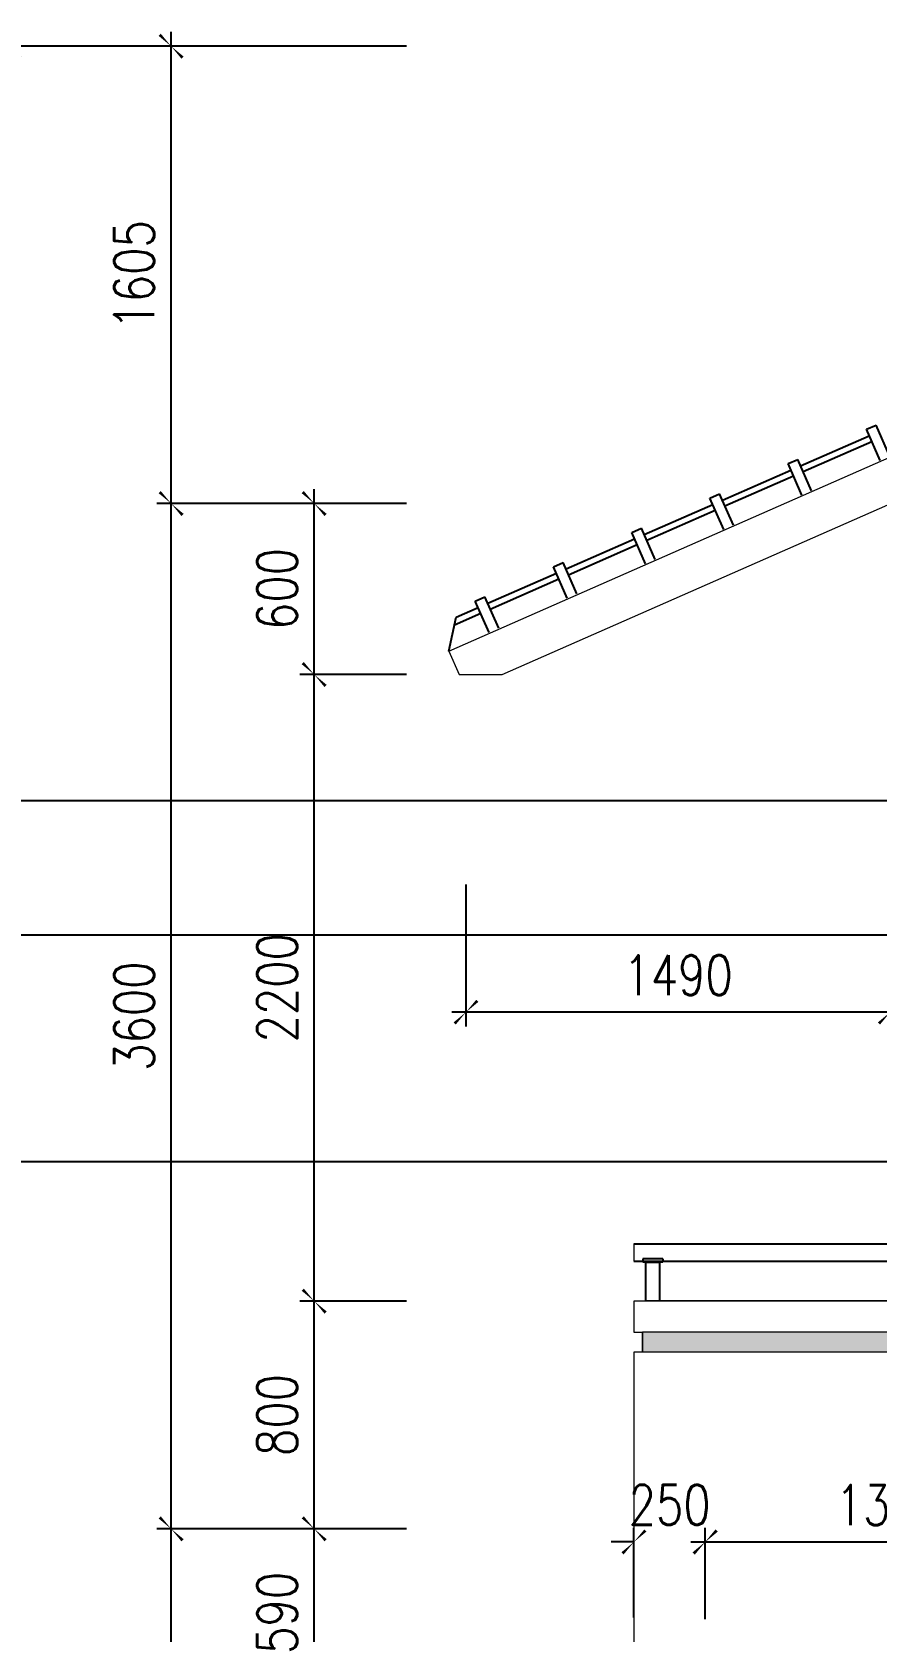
# Model space of a CAD drawing. Header units: millimetres. Extents: x -34806 to 662668, y 63228 to 99452.
# Drawn here: x 236683 to 239647, y 83933 to 89548 of the extents above; entities that cross this region are included whole.
import ezdxf

# ---------------------------------------------------------------- set-up
doc = ezdxf.new("R2010")
doc.units = ezdxf.units.MM
doc.header["$LTSCALE"] = 200
doc.header["$MEASUREMENT"] = 0
doc.header["$PDMODE"] = 3
doc.header["$PDSIZE"] = 50
doc.layers.get('DEFPOINTS').update_dxf_attribs({"linetype": 'CONTINUOUS'})
for name, color, linetype in [('DIM', 1, 'CONTINUOUS'), ('Manh', 8, 'CONTINUOUS'), ('NOITHAT', 32, 'CONTINUOUS'), ('TPTA-Text', 253, 'CONTINUOUS'), ('TPTA-Virtural', 253, 'CONTINUOUS')]:
    doc.layers.add(name, color=color, linetype=linetype)
doc.layers.add('thay', color=7, linetype='CONTINUOUS', lineweight=18)
doc.styles.add('RomanS', font='romans.shx', dxfattribs={"width": 0.8})
doc.dimstyles.new('D1', dxfattribs={"dimtxt": 140, "dimasz": 80, "dimexe": 50, "dimexo": 0, "dimgap": 60, "dimtad": 1, "dimdec": 0, "dimzin": 0, "dimdsep": 46, "dimtxsty": 'RomanS', "dimblk1": 'ARCHTICK', "dimblk2": 'ARCHTICK', "dimsah": 1, "dimcen": 100, "dimdle": 50, "dimclrt": 7, "dimadec": 0, "dimazin": 0, "dimtfac": 0.005, "dimtdec": 0, "dimtix": 1, "dimtofl": 0, "dimtmove": 2, "dimatfit": 3, "dimldrblk": 'ARCHTICK', "dimfxl": 1, "dimtvp": 0.8, "dimtolj": 1, "dimtzin": 0, "dimarcsym": 0})
doc.dimstyles.new('DIM-A3', dxfattribs={"dimscale": 0, "dimtxt": 160, "dimasz": 110, "dimexe": 110, "dimexo": 0, "dimgap": 110, "dimtad": 1, "dimdec": 0, "dimdsep": 46, "dimtxsty": 'RomanS', "dimblk1": 'ARCHTICK', "dimblk2": 'ARCHTICK', "dimsah": 1, "dimcen": 0.09, "dimdle": 110, "dimclrd": 256, "dimclre": 256, "dimclrt": 14, "dimadec": 0, "dimazin": 0, "dimtfac": 1, "dimtdec": 0, "dimtix": 1, "dimtmove": 2, "dimatfit": 3, "dimfxl": 110, "dimtolj": 1, "dimarcsym": 0})

# ---------------------------------------------------------------- blocks, each defined once
blk = doc.blocks.new('_ArchTick')
at = {"layer": 'DIM', "color": 150}
blk.add_lwpolyline([(0.5, 0.5, 0.133, 0, 0), (0, 0, 0, 0.133, 0), (-0.5, -0.5, 0.133, 0.133, 0)], format="xyseb", dxfattribs=at)
blk = doc.blocks.new('*D108')
at = {"layer": 'DEFPOINTS', "color": 0}
for p in [(236601.9, 89497.6), (237997.4, 89497.6), (238149, 76492.3)]:
    blk.add_point(p, dxfattribs=at)
at = {"layer": 'DIM', "color": 0, "lineweight": -2}
for p, q in [((236601.9, 76442.3), (236601.9, 89547.6)), ((237997.4, 89497.6), (236551.9, 89497.6)), ((238149, 76492.3), (236551.9, 76492.3))]:
    blk.add_line(p, q, dxfattribs=at)
at = {"layer": 'DIM', "color": 0, "lineweight": -2, "xscale": 80, "yscale": 80, "zscale": 80}
for p, rotation in [((236601.9, 89497.6), 90), ((236601.9, 76492.3), 270)]:
    blk.add_blockref('_ArchTick', p, dxfattribs=dict(at, rotation=rotation))
at = {"layer": 'DIM', "color": 7, "insert": (236434.4, 83042.3), "char_height": 140, "attachment_point": 5, "rotation": 90, "style": 'RomanS'}
blk.add_mtext('\\A1;13005', dxfattribs=at)
blk = doc.blocks.new('*D111')
at = {"layer": 'DEFPOINTS', "color": 0}
for p in [(237171.2, 84292.3), (237997.4, 84292.3), (238149, 80792.3)]:
    blk.add_point(p, dxfattribs=at)
at = {"layer": 'DIM', "color": 0, "lineweight": -2}
for p, q in [((237171.2, 80742.3), (237171.2, 84342.3)), ((237997.4, 84292.3), (237121.2, 84292.3)), ((238149, 80792.3), (237121.2, 80792.3))]:
    blk.add_line(p, q, dxfattribs=at)
at = {"layer": 'DIM', "color": 0, "lineweight": -2, "xscale": 80, "yscale": 80, "zscale": 80}
for p, rotation in [((237171.2, 84292.3), 90), ((237171.2, 80792.3), 270)]:
    blk.add_blockref('_ArchTick', p, dxfattribs=dict(at, rotation=rotation))
at = {"layer": 'DIM', "color": 7, "insert": (237041.2, 82542.3), "char_height": 140, "attachment_point": 5, "rotation": 90, "style": 'RomanS'}
blk.add_mtext('\\A1;3500', dxfattribs=at)
blk = doc.blocks.new('*D112')
at = {"layer": 'DEFPOINTS', "color": 0}
for p in [(237171.2, 87892.1), (237997.4, 87892.1), (237997.4, 84292.3)]:
    blk.add_point(p, dxfattribs=at)
at = {"layer": 'DIM', "color": 0, "lineweight": -2}
for p, q in [((237171.2, 84242.3), (237171.2, 87942.1)), ((237997.4, 87892.1), (237121.2, 87892.1)), ((237997.4, 84292.3), (237121.2, 84292.3))]:
    blk.add_line(p, q, dxfattribs=at)
at = {"layer": 'DIM', "color": 0, "lineweight": -2, "xscale": 80, "yscale": 80, "zscale": 80}
for p, rotation in [((237171.2, 87892.1), 90), ((237171.2, 84292.3), 270)]:
    blk.add_blockref('_ArchTick', p, dxfattribs=dict(at, rotation=rotation))
at = {"layer": 'DIM', "color": 7, "insert": (237041.2, 86092.2), "char_height": 140, "attachment_point": 5, "rotation": 90, "style": 'RomanS'}
blk.add_mtext('\\A1;3600', dxfattribs=at)
blk = doc.blocks.new('*D125')
at = {"layer": 'DEFPOINTS', "color": 0}
for p in [(237171.2, 89497.6), (237997.4, 89497.6), (237997.4, 87892.1)]:
    blk.add_point(p, dxfattribs=at)
at = {"layer": 'DIM', "color": 0, "lineweight": -2}
for p, q in [((237171.2, 87842.1), (237171.2, 89547.6)), ((237997.4, 89497.6), (237121.2, 89497.6)), ((237997.4, 87892.1), (237121.2, 87892.1))]:
    blk.add_line(p, q, dxfattribs=at)
at = {"layer": 'DIM', "color": 0, "lineweight": -2, "xscale": 80, "yscale": 80, "zscale": 80}
for p, rotation in [((237171.2, 89497.6), 90), ((237171.2, 87892.1), 270)]:
    blk.add_blockref('_ArchTick', p, dxfattribs=dict(at, rotation=rotation))
at = {"layer": 'DIM', "color": 7, "insert": (237041.2, 88694.8), "char_height": 140, "attachment_point": 5, "rotation": 90, "style": 'RomanS'}
blk.add_mtext('\\A1;1605', dxfattribs=at)
blk = doc.blocks.new('*D260')
at = {"layer": 'DEFPOINTS', "color": 0}
for p in [(239046.8, 84246.3), (238796.8, 83980.7), (239046.8, 83974.7)]:
    blk.add_point(p, dxfattribs=at)
at = {"layer": 'DIM', "color": 0, "lineweight": -2}
for p, q in [((238796.8, 83980.7), (238796.8, 84296.3)), ((239046.8, 83974.7), (239046.8, 84296.3)), ((238796.8, 84246.3), (238716.8, 84246.3)), ((239046.8, 84246.3), (239126.8, 84246.3))]:
    blk.add_line(p, q, dxfattribs=at)
at = {"layer": 'DIM', "color": 0, "lineweight": -2, "xscale": 80, "yscale": 80, "zscale": 80}
blk.add_blockref('_ArchTick', (238796.8, 84246.3), dxfattribs=at)
at = {"layer": 'DIM', "color": 0, "lineweight": -2, "xscale": 80, "yscale": 80, "zscale": 80, "rotation": 180}
blk.add_blockref('_ArchTick', (239046.8, 84246.3), dxfattribs=at)
at = {"layer": 'DIM', "color": 7, "insert": (238921.8, 84376.3), "char_height": 140, "attachment_point": 5, "style": 'RomanS'}
blk.add_mtext('\\A1;250', dxfattribs=at)
blk = doc.blocks.new('*D282')
at = {"layer": 'DEFPOINTS', "color": 0}
for p in [(237673.6, 84292.3), (237997.4, 84292.3), (237997.4, 83702.3)]:
    blk.add_point(p, dxfattribs=at)
at = {"layer": 'DIM', "color": 0, "lineweight": -2}
for p, q in [((237673.6, 83652.3), (237673.6, 84342.3)), ((237997.4, 84292.3), (237623.6, 84292.3)), ((237997.4, 83702.3), (237623.6, 83702.3))]:
    blk.add_line(p, q, dxfattribs=at)
at = {"layer": 'DIM', "color": 0, "lineweight": -2, "xscale": 80, "yscale": 80, "zscale": 80}
for p, rotation in [((237673.6, 84292.3), 90), ((237673.6, 83702.3), 270)]:
    blk.add_blockref('_ArchTick', p, dxfattribs=dict(at, rotation=rotation))
at = {"layer": 'DIM', "color": 7, "insert": (237543.6, 83997.3), "char_height": 140, "attachment_point": 5, "rotation": 90, "style": 'RomanS'}
blk.add_mtext('\\A1;590', dxfattribs=at)
blk = doc.blocks.new('*D283')
at = {"layer": 'DEFPOINTS', "color": 0}
for p in [(237673.6, 85091.8), (237997.4, 85091.8), (237997.4, 84292.3)]:
    blk.add_point(p, dxfattribs=at)
at = {"layer": 'DIM', "color": 0, "lineweight": -2}
for p, q in [((237673.6, 84242.3), (237673.6, 85141.8)), ((237997.4, 85091.8), (237623.6, 85091.8)), ((237997.4, 84292.3), (237623.6, 84292.3))]:
    blk.add_line(p, q, dxfattribs=at)
at = {"layer": 'DIM', "color": 0, "lineweight": -2, "xscale": 80, "yscale": 80, "zscale": 80}
for p, rotation in [((237673.6, 85091.8), 90), ((237673.6, 84292.3), 270)]:
    blk.add_blockref('_ArchTick', p, dxfattribs=dict(at, rotation=rotation))
at = {"layer": 'DIM', "color": 7, "insert": (237543.6, 84692), "char_height": 140, "attachment_point": 5, "rotation": 90, "style": 'RomanS'}
blk.add_mtext('\\A1;800', dxfattribs=at)
blk = doc.blocks.new('*D284')
at = {"layer": 'DEFPOINTS', "color": 0}
for p in [(237673.6, 87291.7), (237997.4, 87291.7), (237997.4, 85091.8)]:
    blk.add_point(p, dxfattribs=at)
at = {"layer": 'DIM', "color": 0, "lineweight": -2}
for p, q in [((237673.6, 85041.8), (237673.6, 87341.7)), ((237997.4, 87291.7), (237623.6, 87291.7)), ((237997.4, 85091.8), (237623.6, 85091.8))]:
    blk.add_line(p, q, dxfattribs=at)
at = {"layer": 'DIM', "color": 0, "lineweight": -2, "xscale": 80, "yscale": 80, "zscale": 80}
for p, rotation in [((237673.6, 87291.7), 90), ((237673.6, 85091.8), 270)]:
    blk.add_blockref('_ArchTick', p, dxfattribs=dict(at, rotation=rotation))
at = {"layer": 'DIM', "color": 7, "insert": (237543.6, 86191.8), "char_height": 140, "attachment_point": 5, "rotation": 90, "style": 'RomanS'}
blk.add_mtext('\\A1;2200', dxfattribs=at)
blk = doc.blocks.new('*D301')
at = {"layer": 'DEFPOINTS', "color": 0}
for p in [(239046.8, 84245.7), (240346.8, 83990.3), (239046.8, 83974.7)]:
    blk.add_point(p, dxfattribs=at)
at = {"layer": 'DIM', "color": 0, "lineweight": -2}
for p, q in [((239046.8, 83974.7), (239046.8, 84295.7)), ((240346.8, 83990.3), (240346.8, 84295.7)), ((240396.8, 84245.7), (238996.8, 84245.7))]:
    blk.add_line(p, q, dxfattribs=at)
at = {"layer": 'DIM', "color": 0, "lineweight": -2, "xscale": 80, "yscale": 80, "zscale": 80, "rotation": 180}
blk.add_blockref('_ArchTick', (239046.8, 84245.7), dxfattribs=at)
at = {"layer": 'DIM', "color": 0, "lineweight": -2, "xscale": 80, "yscale": 80, "zscale": 80}
blk.add_blockref('_ArchTick', (240346.8, 84245.7), dxfattribs=at)
at = {"layer": 'DIM', "color": 7, "insert": (239696.8, 84375.7), "char_height": 140, "attachment_point": 5, "style": 'RomanS'}
blk.add_mtext('\\A1;1300', dxfattribs=at)
blk = doc.blocks.new('*D302')
at = {"layer": 'DEFPOINTS', "color": 0}
for p in [(238206.8, 86554.5), (238206.8, 86106.3), (239696.8, 85868.1)]:
    blk.add_point(p, dxfattribs=at)
at = {"layer": 'DIM', "color": 0, "lineweight": -2}
for p, q in [((238206.8, 86554.5), (238206.8, 86056.3)), ((239696.8, 85868.1), (239696.8, 86156.3)), ((239746.8, 86106.3), (238156.8, 86106.3))]:
    blk.add_line(p, q, dxfattribs=at)
at = {"layer": 'DIM', "color": 0, "lineweight": -2, "xscale": 80, "yscale": 80, "zscale": 80, "rotation": 180}
blk.add_blockref('_ArchTick', (238206.8, 86106.3), dxfattribs=at)
at = {"layer": 'DIM', "color": 0, "lineweight": -2, "xscale": 80, "yscale": 80, "zscale": 80}
blk.add_blockref('_ArchTick', (239696.8, 86106.3), dxfattribs=at)
at = {"layer": 'DIM', "color": 7, "insert": (238951.8, 86236.3), "char_height": 140, "attachment_point": 5, "style": 'RomanS'}
blk.add_mtext('\\A1;1490', dxfattribs=at)
blk = doc.blocks.new('*D313')
at = {"layer": 'DEFPOINTS', "color": 0}
for p in [(237673.6, 87892.1), (237997.4, 87892.1), (237997.4, 87291.7)]:
    blk.add_point(p, dxfattribs=at)
at = {"layer": 'DIM', "color": 0, "lineweight": -2}
for p, q in [((237673.6, 87241.7), (237673.6, 87942.1)), ((237997.4, 87892.1), (237623.6, 87892.1)), ((237997.4, 87291.7), (237623.6, 87291.7))]:
    blk.add_line(p, q, dxfattribs=at)
at = {"layer": 'DIM', "color": 0, "lineweight": -2, "xscale": 80, "yscale": 80, "zscale": 80}
for p, rotation in [((237673.6, 87892.1), 90), ((237673.6, 87291.7), 270)]:
    blk.add_blockref('_ArchTick', p, dxfattribs=dict(at, rotation=rotation))
at = {"layer": 'DIM', "color": 7, "insert": (237543.6, 87591.9), "char_height": 140, "attachment_point": 5, "rotation": 90, "style": 'RomanS'}
blk.add_mtext('\\A1;600', dxfattribs=at)

msp = doc.modelspace()

# ---------------------------------------------------------------- hatches: boundary and pattern name
at = {"layer": 'Manh'}
h = msp.add_hatch(dxfattribs=at)
h.set_pattern_fill('DOTS', color=256, scale=250, style=0)
h.set_pattern_definition([(0, (0, -114049.677), (7.8125, 15.625), [0, -15.625])])
h.paths.add_polyline_path([(239726.8, 84982.3), (239696.8, 84982.3), (238826.8, 84982.3), (238826.8, 84912.3), (239726.8, 84912.3)])
h.paths.add_polyline_path([(247516.8, 84982.3), (246136.8, 84982.3), (246136.8, 84912.3), (247516.8, 84912.3)])
h.paths.add_polyline_path([(246136.8, 84982.3), (239806.8, 84982.3), (239806.8, 84912.3), (246136.8, 84912.3)])
h.paths.add_polyline_path([(239806.8, 84982.3), (239726.8, 84982.3), (239726.8, 84912.3), (239806.8, 84912.3)])

# ---------------------------------------------------------------- linework, layer by layer
at = {"layer": 'NOITHAT'}
for p, q in [((239612.9, 88152.7), (239646.8, 88167.6)), ((239661.3, 88042.6), (239612.9, 88152.7)), ((239382.1, 88024.3), (239622.8, 88130.1)), ((239390.9, 88004.3), (239631.6, 88110)), ((239338.2, 88032), (239372.1, 88046.9)), ((239386.6, 87921.9), (239338.2, 88032)), ((239107.4, 87903.6), (239348.2, 88009.4)), ((239116.2, 87883.6), (239357, 87989.4)), ((239063.6, 87911.3), (239097.5, 87926.2)), ((238832.8, 87782.9), (239073.5, 87888.7)), ((238841.6, 87762.9), (239082.3, 87868.7)), ((239112, 87801.2), (239063.6, 87911.3)), ((238788.9, 87790.6), (238822.8, 87805.6)), ((238558.1, 87662.2), (238798.9, 87768)), ((238566.9, 87642.2), (238807.7, 87748)), ((238837.3, 87680.5), (238788.9, 87790.6)), ((238283.5, 87541.6), (238524.2, 87647.3)), ((238514.3, 87670), (238548.2, 87684.9)), ((238562.7, 87559.8), (238514.3, 87670)), ((238292.3, 87521.5), (238533, 87627.3)), ((238172.4, 87492.8), (238249.6, 87526.7)), ((238239.6, 87549.3), (238273.5, 87564.2)), ((238288, 87439.1), (238239.6, 87549.3)), ((238146.4, 87373.3), (238172.4, 87492.8)), ((238166.7, 87466.3), (238258.4, 87506.6))]:
    msp.add_line(p, q, dxfattribs=at)
for points in [[(239695.2, 88057.5), (239646.8, 88167.6)], [(239420.6, 87936.8), (239372.1, 88046.9)], [(239145.9, 87816.1), (239097.5, 87926.2)], [(238871.3, 87695.4), (238822.8, 87805.6)], [(238596.6, 87574.7), (238548.2, 87684.9)], [(238321.9, 87454), (238273.5, 87564.2)]]:
    msp.add_lwpolyline(points, dxfattribs=at)
at = {"layer": 'thay'}
for p, q in [((238146.4, 87373.3), (238182.3, 87291.7)), ((238182.3, 87291.7), (238333.4, 87291.7)), ((238796.8, 85292.3), (238796.8, 85232.3)), ((246116.8, 85091.8), (238796.8, 85091.8)), ((238796.8, 85091.8), (238796.8, 84982.3)), ((247546.8, 85092.3), (238838.1, 85092.3)), ((247516.8, 84982.3), (238826.8, 84982.3)), ((238826.8, 84912.3), (238826.8, 84982.3)), ((238796.8, 84912.3), (238796.8, 83802.3)), ((247516.8, 84912.3), (238826.8, 84912.3))]:
    msp.add_line(p, q, dxfattribs=at)
for points in [[(238146.4, 87373.3), (242971.8, 89495.9), (247797.2, 87373.3)], [(238333.4, 87291.7), (242971.8, 89332), (247610.3, 87291.7)], [(238796.8, 84982.3), (238826.8, 84982.3), (238826.8, 84912.3), (238796.8, 84912.3)]]:
    msp.add_lwpolyline(points, dxfattribs=at)
at = {"layer": 'TPTA-Virtural'}
for p, q in [((238796.8, 85292.3), (253516.8, 85292.3)), ((238796.8, 85232.3), (248729.5, 85232.3)), ((238828.1, 85240.7), (238828.1, 85240.6)), ((238898.1, 85240.7), (238828.1, 85240.7)), ((238828.1, 85240.6), (238828.1, 85237.8)), ((238898.1, 85240.6), (238828.1, 85240.6)), ((238828.1, 85237.8), (238828.1, 85229)), ((238898.1, 85229), (238828.1, 85229)), ((238888.1, 85227.8), (238838.1, 85227.8)), ((238838.1, 85091.8), (238838.1, 85227.8)), ((238888.1, 85091.8), (238888.1, 85227.8)), ((238898.1, 85240.7), (238898.1, 85240.6)), ((238898.1, 85240.6), (238898.1, 85237.8)), ((238898.1, 85237.8), (238898.1, 85229))]:
    msp.add_line(p, q, dxfattribs=at)

# ---------------------------------------------------------------- dimensions: what is measured, and where the dimension line sits
at = {"layer": 'DIM'}
dim = msp.add_linear_dim(base=(236601.9, 89497.6), p1=(238149, 76492.3), p2=(237997.4, 89497.6), angle=90, dimstyle='D1', dxfattribs=at)
dim.commit()
dim.dimension.update_dxf_attribs({"geometry": '*D108', "text_midpoint": (236434.4, 83042.3), "dimtype": 128})
for base, p1, p2, picture, middle in [((237171.2014, 89497.5567), (237997.3793, 87892.0851), (237997.3793, 89497.5567), '*D125', (237041.2014, 88694.8209)), ((237171.2, 87892.1), (237997.4, 84292.3), (237997.4, 87892.1), '*D112', (237041.2, 86092.2)), ((237673.6, 87892.1), (237997.4, 87291.7), (237997.4, 87892.1), '*D313', (237543.6, 87591.9)), ((237673.6, 87291.7), (237997.4, 85091.8), (237997.4, 87291.7), '*D284', (237543.6, 86191.8)), ((237673.5557, 85091.8442), (237997.3793, 84292.2502), (237997.3793, 85091.8442), '*D283', (237543.5557, 84692.0472)), ((237171.2, 84292.3), (238149, 80792.3), (237997.4, 84292.3), '*D111', (237041.2, 82542.3)), ((237673.6, 84292.3), (237997.4, 83702.3), (237997.4, 84292.3), '*D282', (237543.6, 83997.3))]:
    dim = msp.add_linear_dim(base=base, p1=p1, p2=p2, angle=90, dimstyle='D1', dxfattribs=at)
    dim.commit()
    dim.dimension.update_dxf_attribs({"geometry": picture, "text_midpoint": middle})
for base, p1, p2, picture, middle in [((238206.8, 86106.3), (239696.8, 85868.1), (238206.8, 86554.5), '*D302', (238951.8, 86236.3)), ((239046.8, 84246.3), (238796.8, 83980.7), (239046.8, 83974.7), '*D260', (238921.8, 84376.3)), ((239046.8, 84245.7), (240346.8, 83990.3), (239046.8, 83974.7), '*D301', (239696.8, 84375.7))]:
    dim = msp.add_linear_dim(base=base, p1=p1, p2=p2, dimstyle='D1', dxfattribs=at)
    dim.commit()
    dim.dimension.update_dxf_attribs({"geometry": picture, "text_midpoint": middle})

# ---------------------------------------------------------------- leaders
at = {"layer": 'TPTA-Text'}
for points in [[(241951, 86847.9), (233156.5, 86847.9)], [(241873.4, 86376.9), (233156.5, 86376.8)], [(240987.5, 85290.4), (240987.5, 85580.4), (233156.5, 85580.4)]]:
    msp.add_leader(points, dimstyle='DIM-A3', override={"dimscale": 1, "dimtad": 0}, dxfattribs=at)

doc.saveas('drawing.dxf')
